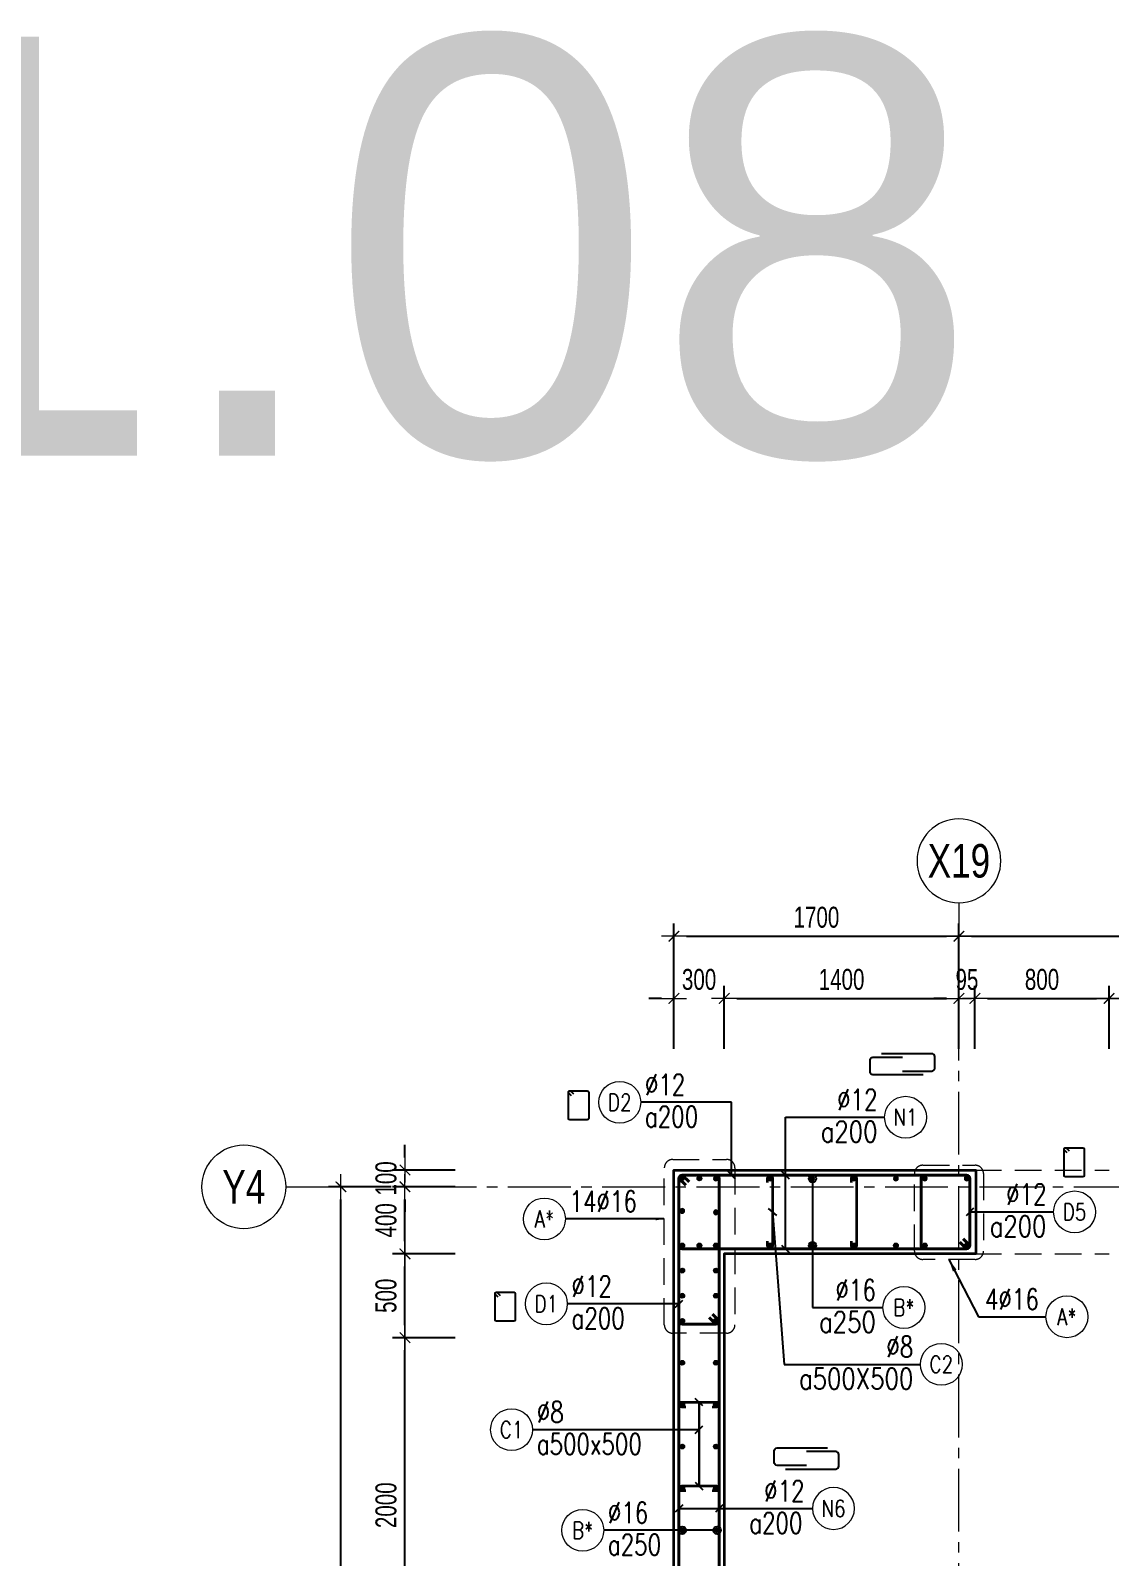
# Model space of a CAD drawing. Header units: millimetres. Extents: x 738475 to 1279438, y -34239 to 156422.
# Drawn here: x 1079982 to 1086418, y 108692 to 117798 of the extents above; entities that cross this region are included whole.
import ezdxf
from ezdxf.enums import TextEntityAlignment as Align

# ---------------------------------------------------------------- set-up
doc = ezdxf.new("R2010")
doc.units = ezdxf.units.MM
doc.header["$MEASUREMENT"] = 0
for name, pattern in [('HIDDEN2', [4.7625, 3.175, -1.5875]), ('HT_Dim Grid$0$CENTER2', [1.125, 0.75, -0.125, 0.125, -0.125]), ('HT_Grid$0$CENTER2', [1.125, 0.75, -0.125, 0.125, -0.125])]:
    doc.linetypes.add(name, pattern=pattern)
doc.layers.get('0').update_dxf_attribs({"lineweight": 20})
doc.layers.get('Defpoints').update_dxf_attribs({"color": 151, "lineweight": 9})
for name, color, linetype, lineweight in [('HT_Dim Grid$0$NDC_S_AXIS', 5, 'HT_Dim Grid$0$CENTER2', 13), ('HT_Dim Grid$0$NDC_S_SYMBOL', 1, 'Continuous', 15), ('HT_Dim Grid$0$NDC_S_TEXT SYMBOL', 7, 'Continuous', 20), ('HT_Grid$0$NDC_S_AXIS', 5, 'HT_Grid$0$CENTER2', 13), ('KC-LEADER', 153, 'Continuous', 18), ('KC-THEP', 6, 'Continuous', 40), ('NDC_S_BEAM', 3, 'HIDDEN2', 20), ('NDC_S_DIM', 1, 'Continuous', 15), ('NDC_S_ENG TEXT', 2, 'Continuous', 20), ('NDC_S_HIDDEN', 8, 'HIDDEN2', 13), ('NDC_S_LEADER', 1, 'Continuous', 15), ('NDC_S_REBAR', 4, 'Continuous', 35), ('NDC_S_STIRRUP', 4, 'Continuous', 40), ('NDC_S_VN TEXT', 7, 'Continuous', 20), ('NDC_S_WALL', 6, 'Continuous', 35)]:
    doc.layers.add(name, color=color, linetype=linetype, lineweight=lineweight)
doc.layers.add('Leader', color=6, linetype='Continuous')
doc.layers.add('Ligature', color=1, linetype='Continuous')
doc.styles.add('HT_Dim Grid$0$NDC_ANNO', font='', dxfattribs={"width": 0.8})
doc.styles.add('NDC_ARIAL', font='arial.ttf', dxfattribs={"width": 0.85})
doc.styles.add('NDC_DIM', font='', dxfattribs={"width": 0.75})
doc.styles.add('NDC_EN TXT', font='romans.shx', dxfattribs={"width": 0.8})
doc.styles.get("Standard").update_dxf_attribs({"font": 'arial.ttf'})
doc.styles.get('HT_Dim Grid$0$NDC_ANNO').set_extended_font_data('Dotum')
doc.styles.get('NDC_DIM').set_extended_font_data('Dotum')
doc.dimstyles.new('NDC_1-50', dxfattribs={"dimscale": 50, "dimtxt": 2.5, "dimasz": 1, "dimexe": 1.5, "dimexo": 0, "dimgap": 0.8, "dimtad": 1, "dimdec": 0, "dimdsep": 46, "dimtxsty": 'NDC_ARIAL', "dimblk": 'DIMMARK', "dimcen": 49999.938995, "dimdle": 1.5, "dimclrd": 1, "dimclre": 1, "dimclrt": 3, "dimadec": 0, "dimazin": 0, "dimtfac": 1, "dimtdec": 0, "dimtix": 1, "dimtmove": 2, "dimatfit": 3, "dimfxl": 1, "dimarcsym": 0})
doc.dimstyles.new('NDC_dim_30', dxfattribs={"dimscale": 30, "dimtxt": 2.5, "dimasz": 1.5, "dimexe": 1.5, "dimexo": 2.5, "dimgap": 1, "dimtad": 1, "dimdec": 0, "dimzin": 0, "dimdsep": 46, "dimtxsty": 'NDC_DIM', "dimblk": 'DIMMARK', "dimcen": 0.09, "dimdle": 1.2, "dimclrd": 1, "dimclre": 1, "dimclrt": 3, "dimadec": 0, "dimazin": 0, "dimtfac": 1, "dimtdec": 0, "dimtix": 1, "dimtofl": 0, "dimtmove": 0, "dimatfit": 3, "dimfxl": 6, "dimfxlon": 1, "dimtolj": 1, "dimtzin": 0, "dimarcsym": 0})
doc.dimstyles.new('NDC_dim_50', dxfattribs={"dimscale": 50, "dimtxt": 2.5, "dimasz": 1.5, "dimexe": 1.5, "dimexo": 2.5, "dimgap": 1, "dimtad": 1, "dimdec": 0, "dimzin": 0, "dimdsep": 46, "dimtxsty": 'NDC_DIM', "dimblk": 'DIMMARK', "dimcen": 0.09, "dimdle": 1.2, "dimclrd": 1, "dimclre": 1, "dimclrt": 3, "dimadec": 0, "dimazin": 0, "dimtfac": 1, "dimtdec": 0, "dimtix": 1, "dimtofl": 0, "dimtmove": 0, "dimatfit": 3, "dimfxl": 6, "dimfxlon": 1, "dimtolj": 1, "dimtzin": 0, "dimarcsym": 0})

# ---------------------------------------------------------------- blocks, each defined once
blk = doc.blocks.new('THEP')
at = {"layer": 'KC-LEADER', "color": 6}
blk.add_circle((0, 0), 14, dxfattribs=at)
at = {"layer": 'KC-THEP'}
for p, q in [((-14, 0), (14, 0)), ((9.9, 9.9), (-9.9, -9.9)), ((-9.9, 9.9), (9.9, -9.9)), ((0, 14), (0, -14))]:
    blk.add_line(p, q, dxfattribs=at)
blk = doc.blocks.new('DIMMARK')
at = {"layer": 'NDC_S_DIM', "color": 1}
blk.add_line((-1.5, 0), (1, 0), dxfattribs=at)
at = {"layer": 'NDC_S_DIM', "color": 2, "const_width": 0.1}
blk.add_lwpolyline([(-0.42, -0.42), (0.42, 0.42)], dxfattribs=at)
blk = doc.blocks.new('*U11')
blk.add_circle((-2.5, 0), 2.5)
at = {"layer": 'NDC_S_VN TEXT', "color": 3, "style": 'NDC_EN TXT', "width": 0.75}
for tag, p in [('DK1', (0.5, 0.85)), ('KC1', (0.5, -2.97))]:
    blk.add_attdef(tag, p, '', height=2.5, dxfattribs=at)
at = {"layer": 'NDC_S_VN TEXT', "color": 7, "style": 'NDC_EN TXT', "width": 0.8}
blk.add_attdef('SH2', text='', height=2, dxfattribs=at).set_placement((-2.5, 0), align=Align.MIDDLE)
blk = doc.blocks.new('*U13')
blk.add_circle((-2.5, 0), 2.5)
at = {"layer": 'NDC_S_VN TEXT', "color": 3, "style": 'NDC_EN TXT', "width": 0.75}
blk.add_attdef('DK1', (0.5, 0.85), '', height=2.5, dxfattribs=at)
at = {"layer": 'NDC_S_VN TEXT', "color": 7, "style": 'NDC_EN TXT', "width": 0.8}
blk.add_attdef('SH2', text='', height=2, dxfattribs=at).set_placement((-2.5, 0), align=Align.MIDDLE)
blk = doc.blocks.new('*U10')
blk.add_circle((2.5, 0), 2.5)
at = {"layer": 'NDC_S_VN TEXT', "color": 3, "style": 'NDC_EN TXT'}
for tag, width, p in [('DK2', 0.75, (-0.85, 0.85)), ('KC2', 0.8, (-0.85, -2.97))]:
    blk.add_attdef(tag, text='', height=2.5, dxfattribs=dict(at, width=width)).set_placement(p, align=Align.RIGHT)
at = {"layer": 'NDC_S_VN TEXT', "color": 7, "style": 'NDC_EN TXT', "width": 0.8}
blk.add_attdef('SH3', text='', height=2, dxfattribs=at).set_placement((2.5, 0), align=Align.MIDDLE)
blk = doc.blocks.new('*D1196')
at = {"layer": 'Defpoints', "color": 0, "transparency": 16777216}
for p in [(1082215.6, 109997.4), (1084176.9, 109997.4), (1084290.5, 107997.8)]:
    blk.add_point(p, dxfattribs=at)
at = {"layer": 'NDC_S_DIM', "color": 1, "lineweight": -2, "transparency": 16777216}
for p, q in [((1082515.6, 109997.4), (1082140.6, 109997.4)), ((1082215.6, 108072.8), (1082215.6, 109922.4)), ((1082515.6, 107997.8), (1082140.6, 107997.8))]:
    blk.add_line(p, q, dxfattribs=at)
at = {"layer": 'NDC_S_DIM', "color": 1, "lineweight": -2, "transparency": 16777216, "xscale": 75, "yscale": 75, "zscale": 75}
for p, rotation in [((1082215.6, 109997.4), 90), ((1082215.6, 107997.8), 270)]:
    blk.add_blockref('DIMMARK', p, dxfattribs=dict(at, rotation=rotation))
at = {"layer": 'NDC_S_DIM', "color": 3, "transparency": 16777216, "insert": (1082103, 108997.6), "char_height": 125, "attachment_point": 5, "rotation": 90, "style": 'NDC_DIM'}
blk.add_mtext('\\A1;2000', dxfattribs=at)
blk = doc.blocks.new('*D1197')
at = {"layer": 'Defpoints', "color": 0, "transparency": 16777216}
for p in [(1081833.7, 110897.8), (1083820, 110897.8), (1083820, 101897.8)]:
    blk.add_point(p, dxfattribs=at)
at = {"layer": 'NDC_S_DIM', "color": 1, "lineweight": -2, "transparency": 16777216}
for p, q in [((1082133.7, 110897.8), (1081758.7, 110897.8)), ((1081833.7, 101972.8), (1081833.7, 110822.8)), ((1082133.7, 101897.8), (1081758.7, 101897.8))]:
    blk.add_line(p, q, dxfattribs=at)
at = {"layer": 'NDC_S_DIM', "color": 1, "lineweight": -2, "transparency": 16777216, "xscale": 75, "yscale": 75, "zscale": 75}
for p, rotation in [((1081833.7, 110897.8), 90), ((1081833.7, 101897.8), 270)]:
    blk.add_blockref('DIMMARK', p, dxfattribs=dict(at, rotation=rotation))
at = {"layer": 'NDC_S_DIM', "color": 3, "transparency": 16777216, "insert": (1081721.1, 106397.8), "char_height": 125, "attachment_point": 5, "rotation": 90, "style": 'NDC_DIM'}
blk.add_mtext('\\A1;9000', dxfattribs=at)
blk = doc.blocks.new('*D1215')
at = {"layer": 'Defpoints', "color": 0, "transparency": 16777216}
for p in [(1084120, 112022.1), (1083820, 110997.8), (1084120, 110497.8)]:
    blk.add_point(p, dxfattribs=at)
at = {"layer": 'NDC_S_DIM', "color": 1, "lineweight": -2, "transparency": 16777216}
for p, q in [((1083745, 112022.1), (1083670, 112022.1)), ((1083820, 111722.1), (1083820, 112097.1)), ((1084120, 111722.1), (1084120, 112097.1)), ((1084195, 112022.1), (1084270, 112022.1))]:
    blk.add_line(p, q, dxfattribs=at)
at = {"layer": 'NDC_S_DIM', "color": 1, "lineweight": -2, "transparency": 16777216, "xscale": 75, "yscale": 75, "zscale": 75}
blk.add_blockref('DIMMARK', (1083820, 112022.1), dxfattribs=at)
at = {"layer": 'NDC_S_DIM', "color": 1, "lineweight": -2, "transparency": 16777216, "xscale": 75, "yscale": 75, "zscale": 75, "rotation": 180}
blk.add_blockref('DIMMARK', (1084120, 112022.1), dxfattribs=at)
at = {"layer": 'NDC_S_DIM', "color": 3, "transparency": 16777216, "insert": (1083970, 112134.7), "char_height": 125, "attachment_point": 5, "style": 'NDC_DIM'}
blk.add_mtext('\\A1;300', dxfattribs=at)
blk = doc.blocks.new('*D1220')
at = {"layer": 'Defpoints', "color": 0, "transparency": 16777216}
for p in [(1085520, 112393.1), (1085520, 111161.2), (1083820, 110924.1)]:
    blk.add_point(p, dxfattribs=at)
at = {"layer": 'NDC_S_DIM', "color": 1, "lineweight": -2, "transparency": 16777216}
for p, q in [((1083820, 112093.1), (1083820, 112468.1)), ((1085520, 112093.1), (1085520, 112468.1)), ((1083895, 112393.1), (1085445, 112393.1))]:
    blk.add_line(p, q, dxfattribs=at)
at = {"layer": 'NDC_S_DIM', "color": 1, "lineweight": -2, "transparency": 16777216, "xscale": 75, "yscale": 75, "zscale": 75, "rotation": 180}
blk.add_blockref('DIMMARK', (1083820, 112393.1), dxfattribs=at)
at = {"layer": 'NDC_S_DIM', "color": 1, "lineweight": -2, "transparency": 16777216, "xscale": 75, "yscale": 75, "zscale": 75}
blk.add_blockref('DIMMARK', (1085520, 112393.1), dxfattribs=at)
at = {"layer": 'NDC_S_DIM', "color": 3, "transparency": 16777216, "insert": (1084670, 112505.7), "char_height": 125, "attachment_point": 5, "style": 'NDC_DIM'}
blk.add_mtext('\\A1;1700', dxfattribs=at)
blk = doc.blocks.new('*D1221')
at = {"layer": 'Defpoints', "color": 0, "transparency": 16777216}
for p in [(1082215.6, 110497.8), (1084120, 110497.8), (1084176.9, 109997.4)]:
    blk.add_point(p, dxfattribs=at)
at = {"layer": 'NDC_S_DIM', "color": 1, "lineweight": -2, "transparency": 16777216}
for p, q in [((1082515.6, 110497.8), (1082140.6, 110497.8)), ((1082215.6, 110072.4), (1082215.6, 110422.8)), ((1082515.6, 109997.4), (1082140.6, 109997.4))]:
    blk.add_line(p, q, dxfattribs=at)
at = {"layer": 'NDC_S_DIM', "color": 1, "lineweight": -2, "transparency": 16777216, "xscale": 75, "yscale": 75, "zscale": 75}
for p, rotation in [((1082215.6, 110497.8), 90), ((1082215.6, 109997.4), 270)]:
    blk.add_blockref('DIMMARK', p, dxfattribs=dict(at, rotation=rotation))
at = {"layer": 'NDC_S_DIM', "color": 3, "transparency": 16777216, "insert": (1082103, 110247.6), "char_height": 125, "attachment_point": 5, "rotation": 90, "style": 'NDC_DIM'}
blk.add_mtext('\\A1;500', dxfattribs=at)
blk = doc.blocks.new('*D1222')
at = {"layer": 'Defpoints', "color": 0, "transparency": 16777216}
for p in [(1082215.6, 110897.8), (1083820, 110897.8), (1084120, 110497.8)]:
    blk.add_point(p, dxfattribs=at)
at = {"layer": 'NDC_S_DIM', "color": 1, "lineweight": -2, "transparency": 16777216}
for p, q in [((1082515.6, 110897.8), (1082140.6, 110897.8)), ((1082215.6, 110572.8), (1082215.6, 110822.8)), ((1082515.6, 110497.8), (1082140.6, 110497.8))]:
    blk.add_line(p, q, dxfattribs=at)
at = {"layer": 'NDC_S_DIM', "color": 1, "lineweight": -2, "transparency": 16777216, "xscale": 75, "yscale": 75, "zscale": 75}
for p, rotation in [((1082215.6, 110897.8), 90), ((1082215.6, 110497.8), 270)]:
    blk.add_blockref('DIMMARK', p, dxfattribs=dict(at, rotation=rotation))
at = {"layer": 'NDC_S_DIM', "color": 3, "transparency": 16777216, "insert": (1082103, 110697.8), "char_height": 125, "attachment_point": 5, "rotation": 90, "style": 'NDC_DIM'}
blk.add_mtext('\\A1;400', dxfattribs=at)
blk = doc.blocks.new('*D1223')
at = {"layer": 'Defpoints', "color": 0, "transparency": 16777216}
for p in [(1086415.7, 112022.1), (1085615.4, 110937.7), (1086415.7, 110814)]:
    blk.add_point(p, dxfattribs=at)
at = {"layer": 'NDC_S_DIM', "color": 1, "lineweight": -2, "transparency": 16777216}
for p, q in [((1085615.4, 111722.1), (1085615.4, 112097.1)), ((1085690.4, 112022.1), (1086340.7, 112022.1)), ((1086415.7, 111722.1), (1086415.7, 112097.1))]:
    blk.add_line(p, q, dxfattribs=at)
at = {"layer": 'NDC_S_DIM', "color": 1, "lineweight": -2, "transparency": 16777216, "xscale": 75, "yscale": 75, "zscale": 75, "rotation": 180}
blk.add_blockref('DIMMARK', (1085615.4, 112022.1), dxfattribs=at)
at = {"layer": 'NDC_S_DIM', "color": 1, "lineweight": -2, "transparency": 16777216, "xscale": 75, "yscale": 75, "zscale": 75}
blk.add_blockref('DIMMARK', (1086415.7, 112022.1), dxfattribs=at)
at = {"layer": 'NDC_S_DIM', "color": 3, "transparency": 16777216, "insert": (1086015.5, 112134.7), "char_height": 125, "attachment_point": 5, "style": 'NDC_DIM'}
blk.add_mtext('\\A1;800', dxfattribs=at)
blk = doc.blocks.new('*D1224')
at = {"layer": 'Defpoints', "color": 0, "transparency": 16777216}
for p in [(1086821, 112022.1), (1086415.7, 110814), (1086821, 110497.8)]:
    blk.add_point(p, dxfattribs=at)
at = {"layer": 'NDC_S_DIM', "color": 1, "lineweight": -2, "transparency": 16777216}
for p, q in [((1086415.7, 111722.1), (1086415.7, 112097.1)), ((1086490.7, 112022.1), (1086746, 112022.1)), ((1086821, 111722.1), (1086821, 112097.1))]:
    blk.add_line(p, q, dxfattribs=at)
at = {"layer": 'NDC_S_DIM', "color": 1, "lineweight": -2, "transparency": 16777216, "xscale": 75, "yscale": 75, "zscale": 75, "rotation": 180}
blk.add_blockref('DIMMARK', (1086415.7, 112022.1), dxfattribs=at)
at = {"layer": 'NDC_S_DIM', "color": 1, "lineweight": -2, "transparency": 16777216, "xscale": 75, "yscale": 75, "zscale": 75}
blk.add_blockref('DIMMARK', (1086821, 112022.1), dxfattribs=at)
at = {"layer": 'NDC_S_DIM', "color": 3, "transparency": 16777216, "insert": (1086618.4, 112134.7), "char_height": 125, "attachment_point": 5, "style": 'NDC_DIM'}
blk.add_mtext('\\A1;405', dxfattribs=at)
blk = doc.blocks.new('*U9')
blk.add_circle((2.5, 0), 2.5)
at = {"layer": 'NDC_S_VN TEXT', "color": 3, "style": 'NDC_EN TXT', "width": 0.75}
blk.add_attdef('DK2', text='', height=2.5, dxfattribs=at).set_placement((-0.85, 0.85), align=Align.RIGHT)
at = {"layer": 'NDC_S_VN TEXT', "color": 7, "style": 'NDC_EN TXT', "width": 0.8}
blk.add_attdef('SH3', text='', height=2, dxfattribs=at).set_placement((2.5, 0), align=Align.MIDDLE)
blk = doc.blocks.new('A$C72321851')
at = {"layer": 'Ligature'}
for points in [[(-60.9, -129.3), (-60.9, 170.9, -0.414214), (-43.3, 188.5), (25.8, 188.5, -0.414214), (43.4, 170.9), (43.4, -4.3)], [(-39.7, -4.3), (-39.7, -179.5, 0.414214), (-22.1, -197.1), (47, -197.1, 0.414214), (64.6, -179.5), (64.6, 120.7)]]:
    blk.add_lwpolyline(points, format="xyb", dxfattribs=at)
blk = doc.blocks.new('*U19')
at = {"layer": 'HT_Dim Grid$0$NDC_S_SYMBOL'}
blk.add_line((0, 5), (0, 9), dxfattribs=at)
blk.add_circle((0, 0), 5, dxfattribs=at)
at = {"layer": 'HT_Dim Grid$0$NDC_S_TEXT SYMBOL', "color": 7, "style": 'HT_Dim Grid$0$NDC_ANNO', "width": 0.8}
blk.add_attdef('GRID', text='', height=4, dxfattribs=at).set_placement((0, 0), align=Align.MIDDLE)
blk = doc.blocks.new('*D1228')
at = {"layer": 'Defpoints', "color": 0, "ltscale": 200, "transparency": 16777216}
for p in [(1090120, 112393.1), (1085520, 111161.2), (1090120, 110997.8)]:
    blk.add_point(p, dxfattribs=at)
at = {"layer": 'NDC_S_DIM', "color": 1, "lineweight": -2, "ltscale": 200, "transparency": 16777216}
for p, q in [((1085520, 112093.1), (1085520, 112468.1)), ((1090120, 112093.1), (1090120, 112468.1)), ((1085595, 112393.1), (1090045, 112393.1))]:
    blk.add_line(p, q, dxfattribs=at)
at = {"layer": 'NDC_S_DIM', "color": 1, "lineweight": -2, "ltscale": 200, "transparency": 16777216, "xscale": 75, "yscale": 75, "zscale": 75, "rotation": 180}
blk.add_blockref('DIMMARK', (1085520, 112393.1), dxfattribs=at)
at = {"layer": 'NDC_S_DIM', "color": 1, "lineweight": -2, "ltscale": 200, "transparency": 16777216, "xscale": 75, "yscale": 75, "zscale": 75}
blk.add_blockref('DIMMARK', (1090120, 112393.1), dxfattribs=at)
at = {"layer": 'NDC_S_DIM', "color": 3, "ltscale": 200, "transparency": 16777216, "insert": (1087820, 112505.7), "char_height": 125, "attachment_point": 5, "style": 'NDC_DIM'}
blk.add_mtext('\\A1;4600', dxfattribs=at)
blk = doc.blocks.new('*D1229')
at = {"layer": 'Defpoints', "color": 0, "ltscale": 200, "transparency": 16777216}
for p in [(1085520, 112022.1), (1085520, 111161.2), (1084120, 110497.8)]:
    blk.add_point(p, dxfattribs=at)
at = {"layer": 'NDC_S_DIM', "color": 1, "lineweight": -2, "ltscale": 200, "transparency": 16777216}
for p, q in [((1084120, 111722.1), (1084120, 112097.1)), ((1084195, 112022.1), (1085445, 112022.1)), ((1085520, 111722.1), (1085520, 112097.1))]:
    blk.add_line(p, q, dxfattribs=at)
at = {"layer": 'NDC_S_DIM', "color": 1, "lineweight": -2, "ltscale": 200, "transparency": 16777216, "xscale": 75, "yscale": 75, "zscale": 75, "rotation": 180}
blk.add_blockref('DIMMARK', (1084120, 112022.1), dxfattribs=at)
at = {"layer": 'NDC_S_DIM', "color": 1, "lineweight": -2, "ltscale": 200, "transparency": 16777216, "xscale": 75, "yscale": 75, "zscale": 75}
blk.add_blockref('DIMMARK', (1085520, 112022.1), dxfattribs=at)
at = {"layer": 'NDC_S_DIM', "color": 3, "ltscale": 200, "transparency": 16777216, "insert": (1084820, 112134.7), "char_height": 125, "attachment_point": 5, "style": 'NDC_DIM'}
blk.add_mtext('\\A1;1400', dxfattribs=at)
blk = doc.blocks.new('*D1230')
at = {"layer": 'Defpoints', "color": 0, "ltscale": 200, "transparency": 16777216}
for p in [(1085615.4, 112022.1), (1085520, 111161.2), (1085615.4, 110997.8)]:
    blk.add_point(p, dxfattribs=at)
at = {"layer": 'NDC_S_DIM', "color": 1, "lineweight": -2, "ltscale": 200, "transparency": 16777216}
for p, q in [((1085445, 112022.1), (1085370, 112022.1)), ((1085520, 111722.1), (1085520, 112097.1)), ((1085615.4, 111722.1), (1085615.4, 112097.1)), ((1085690.4, 112022.1), (1085765.4, 112022.1))]:
    blk.add_line(p, q, dxfattribs=at)
at = {"layer": 'NDC_S_DIM', "color": 1, "lineweight": -2, "ltscale": 200, "transparency": 16777216, "xscale": 75, "yscale": 75, "zscale": 75}
blk.add_blockref('DIMMARK', (1085520, 112022.1), dxfattribs=at)
at = {"layer": 'NDC_S_DIM', "color": 1, "lineweight": -2, "ltscale": 200, "transparency": 16777216, "xscale": 75, "yscale": 75, "zscale": 75, "rotation": 180}
blk.add_blockref('DIMMARK', (1085615.4, 112022.1), dxfattribs=at)
at = {"layer": 'NDC_S_DIM', "color": 3, "ltscale": 200, "transparency": 16777216, "insert": (1085567.7, 112134.7), "char_height": 125, "attachment_point": 5, "style": 'NDC_DIM'}
blk.add_mtext('\\A1;95', dxfattribs=at)
blk = doc.blocks.new('*U20')
at = {"layer": 'HT_Dim Grid$0$NDC_S_SYMBOL'}
blk.add_line((5, 0), (9, 0), dxfattribs=at)
blk.add_circle((0, 0), 5, dxfattribs=at)
at = {"layer": 'HT_Dim Grid$0$NDC_S_TEXT SYMBOL', "color": 7, "style": 'HT_Dim Grid$0$NDC_ANNO', "width": 0.8}
blk.add_attdef('GRID', text='', height=4, rotation=270, dxfattribs=at).set_placement((0, 0), align=Align.MIDDLE)
blk = doc.blocks.new('*D1232')
at = {"layer": 'Defpoints', "color": 0, "ltscale": 200, "transparency": 16777216}
for p in [(1082215.6, 110997.8), (1083820, 110997.8), (1083820, 110897.8)]:
    blk.add_point(p, dxfattribs=at)
at = {"layer": 'NDC_S_DIM', "color": 1, "lineweight": -2, "ltscale": 200, "transparency": 16777216}
for p, q in [((1082215.6, 111072.8), (1082215.6, 111147.8)), ((1082515.6, 110997.8), (1082140.6, 110997.8)), ((1082515.6, 110897.8), (1082140.6, 110897.8)), ((1082215.6, 110822.8), (1082215.6, 110747.8))]:
    blk.add_line(p, q, dxfattribs=at)
at = {"layer": 'NDC_S_DIM', "color": 1, "lineweight": -2, "ltscale": 200, "transparency": 16777216, "xscale": 75, "yscale": 75, "zscale": 75}
for p, rotation in [((1082215.6, 110997.8), 270), ((1082215.6, 110897.8), 90)]:
    blk.add_blockref('DIMMARK', p, dxfattribs=dict(at, rotation=rotation))
at = {"layer": 'NDC_S_DIM', "color": 3, "ltscale": 200, "transparency": 16777216, "insert": (1082103, 110947.8), "char_height": 125, "attachment_point": 5, "rotation": 90, "style": 'NDC_DIM'}
blk.add_mtext('\\A1;100', dxfattribs=at)
blk = doc.blocks.new('*U12')
blk.add_circle((-2.5, 0), 2.5)
at = {"layer": 'NDC_S_VN TEXT', "color": 3, "style": 'NDC_EN TXT', "width": 0.75}
for tag, p in [('DK1', (0.5, 0.85)), ('KC1', (0.5, -2.97))]:
    blk.add_attdef(tag, p, '', height=2.5, dxfattribs=at)
at = {"layer": 'NDC_S_VN TEXT', "color": 7, "style": 'NDC_EN TXT', "width": 0.8}
blk.add_attdef('SH2', text='', height=2, dxfattribs=at).set_placement((-2.5, 0), align=Align.MIDDLE)

msp = doc.modelspace()

# ---------------------------------------------------------------- linework, layer by layer
at = {"layer": 'HT_Grid$0$NDC_S_AXIS', "ltscale": 500}
for p, q in [((1085520.048, 100402.507), (1085520.048, 112393.106)), ((1081704.504, 110897.806), (1091886.003, 110897.806))]:
    msp.add_line(p, q, dxfattribs=at)
at = {"layer": 'Ligature'}
for points in [[(1083208.999, 111440.966), (1083193.033, 111456.932, -0.66817864), (1083198.807, 111470.87), (1083303.435, 111470.87, -0.41421356), (1083311.6, 111462.705), (1083311.6, 111305.598, -0.41421356), (1083303.435, 111297.433), (1083198.806, 111297.433, -0.41421356), (1083190.642, 111305.598), (1083190.642, 111462.705, -0.66817864), (1083204.58, 111468.479), (1083220.546, 111452.513)], [(1086165.171, 111100.492), (1086149.205, 111116.458, -0.66817864), (1086154.978, 111130.396), (1086259.607, 111130.396, -0.41421356), (1086267.772, 111122.231), (1086267.772, 110965.124, -0.41421356), (1086259.607, 110956.959), (1086154.978, 110956.959, -0.41421356), (1086146.813, 110965.124), (1086146.813, 111122.231, -0.66817864), (1086160.751, 111128.005), (1086176.717, 111112.039)], [(1082771.187, 110238.554), (1082755.221, 110254.52, -0.66817864), (1082760.994, 110268.458), (1082865.623, 110268.458, -0.41421356), (1082873.788, 110260.293), (1082873.788, 110103.185, -0.41421356), (1082865.623, 110095.021), (1082760.994, 110095.021, -0.41421356), (1082752.83, 110103.185), (1082752.83, 110260.293, -0.66817864), (1082766.768, 110266.066), (1082782.734, 110250.1)]]:
    msp.add_lwpolyline(points, format="xyb", dxfattribs=at)
at = {"layer": 'NDC_S_BEAM', "ltscale": 50}
for p, q in [((1085615.367, 110997.806), (1086415.708, 110997.806)), ((1085615.367, 110497.806), (1086415.708, 110497.806))]:
    msp.add_line(p, q, dxfattribs=at)
at = {"layer": 'NDC_S_HIDDEN', "ltscale": 50}
for points in [[(1083812.646, 111060.894), (1084133.998, 111060.894, -0.41421356), (1084183.998, 111010.894), (1084183.998, 110074.418, -0.41421356), (1084133.998, 110024.418), (1083812.646, 110024.418, -0.41421356), (1083762.646, 110074.418), (1083762.646, 111010.894, -0.41421356)], [(1085304.108, 111026.373), (1085616.797, 111026.373, -0.41421356), (1085666.797, 110976.373), (1085666.797, 110514.632, -0.41421356), (1085616.797, 110464.632), (1085304.108, 110464.632, -0.41421356), (1085254.108, 110514.632), (1085254.108, 110976.373, -0.41421356)]]:
    msp.add_lwpolyline(points, format="xyb", close=True, dxfattribs=at)
at = {"layer": 'NDC_S_REBAR'}
for points in [[(1084378.879, 110922.806), (1084378.879, 110947.806, -1), (1084408.879, 110947.806), (1084408.879, 110547.806, -1), (1084378.879, 110547.806), (1084378.879, 110572.806)], [(1084878.879, 110922.806), (1084878.879, 110947.806, -1), (1084908.879, 110947.806), (1084908.879, 110547.806, -1), (1084878.879, 110547.806), (1084878.879, 110572.806)], [(1083891.586, 109582.806), (1083866.586, 109582.806, -1), (1083866.586, 109612.806), (1084073.61, 109612.806, -1), (1084073.61, 109582.806), (1084048.61, 109582.806)], [(1083891.586, 109082.806), (1083866.586, 109082.806, -1), (1083866.586, 109112.806), (1084073.61, 109112.806, -1), (1084073.61, 109082.806), (1084048.61, 109082.806)]]:
    msp.add_lwpolyline(points, format="xyb", dxfattribs=at)
at = {"layer": 'NDC_S_STIRRUP'}
for points in [[(1083910.048, 110927.806), (1083870.048, 110967.806, 0.41421356), (1083850.048, 110947.806), (1083850.048, 110547.806, 0.41421356), (1083870.048, 110527.806), (1085565.367, 110527.806, 0.41421356), (1085585.367, 110547.806), (1085585.367, 110947.806, 0.41421356), (1085565.367, 110967.806), (1083870.048, 110967.806, 0.41421356), (1083850.048, 110947.806), (1083890.048, 110907.806)], [(1084050.048, 107137.806), (1084090.048, 107097.806, -0.41421356), (1084070.048, 107077.806), (1083870.048, 107077.806, -0.41421356), (1083850.048, 107097.806), (1083850.048, 110947.806, -0.41421356), (1083870.048, 110967.806), (1084070.048, 110967.806, -0.41421356), (1084090.048, 110947.806), (1084090.048, 107097.806, -0.41421356), (1084070.048, 107077.806), (1084030.048, 107117.806)], [(1084050.159, 110137.806), (1084090.159, 110097.806, -0.41421356), (1084070.159, 110077.806), (1083870.159, 110077.806, -0.41421356), (1083850.159, 110097.806), (1083850.048, 110947.806, -0.41421356), (1083870.048, 110967.806), (1084070.048, 110967.806, -0.41421356), (1084090.048, 110947.806), (1084090.159, 110097.806, -0.41421356), (1084070.159, 110077.806), (1084030.159, 110117.806)], [(1085525.367, 110567.806), (1085565.367, 110527.806, 0.41421356), (1085585.367, 110547.806), (1085585.367, 110947.806, 0.41421356), (1085565.367, 110967.806), (1085313.844, 110967.806, 0.41421356), (1085293.844, 110947.806), (1085293.844, 110547.806, 0.41421356), (1085313.844, 110527.806), (1085565.367, 110527.806, 0.41421356), (1085585.367, 110547.806), (1085545.367, 110587.806)]]:
    msp.add_lwpolyline(points, format="xyb", dxfattribs=at)
at = {"layer": 'NDC_S_WALL'}
msp.add_lwpolyline([(1083820.048, 107047.806), (1083820.048, 110997.806), (1085620.048, 110997.806), (1085620.048, 110497.806), (1084120.048, 110497.806), (1084120.048, 107997.806)], dxfattribs=at)

# ---------------------------------------------------------------- block references
at = {"layer": 'HT_Dim Grid$0$NDC_S_AXIS'}
ref = msp.add_blockref('*U19', (1085520.048, 112843.106), dxfattribs=dict(at, xscale=-50, yscale=50, zscale=50, rotation=180))
ref.add_attrib('GRID', 'X19', dxfattribs={"layer": 'HT_Dim Grid$0$NDC_S_TEXT SYMBOL', "color": 7, "height": 200, "style": 'HT_Dim Grid$0$NDC_ANNO', "width": 0.8}).set_placement((1085520.048, 112843.106), align=Align.MIDDLE)
ref = msp.add_blockref('*U20', (1081254.504, 110897.806), dxfattribs=dict(at, xscale=50, yscale=50, zscale=150))
ref.add_attrib('GRID', 'Y4', dxfattribs={"layer": 'HT_Dim Grid$0$NDC_S_TEXT SYMBOL', "color": 7, "height": 200, "style": 'HT_Dim Grid$0$NDC_ANNO', "width": 0.8}).set_placement((1081254.504, 110897.806), align=Align.MIDDLE)
at = {"layer": 'KC-THEP'}
for p, rotation in [((1083866.536, 110947.806), 189.6685644363809), ((1083971.786, 110947.806), 189.6685644363809), ((1083870.048, 110547.806), 189.6685644363809), ((1083971.786, 110547.806), 189.6685644363809), ((1084070.048, 110547.806), 189.6685644363809), ((1084393.879, 110547.806), 9.668564436380946), ((1084643.879, 110547.806), 9.668564436380946), ((1084893.879, 110547.806), 9.668564436380946), ((1085143.879, 110547.806), 9.668564436380946), ((1085316.588, 110547.806), 9.668564436380946), ((1085566.588, 110547.806), 9.668564436380946), ((1083870.048, 110397.806), 189.6685644363809), ((1084070.048, 110397.806), 189.6685644363809), ((1083870.048, 110247.806), 189.6685644363809), ((1084070.048, 110247.806), 189.6685644363809), ((1083870.048, 110097.806), 189.6685644363807), ((1084070.048, 110097.806), 189.6685644363807), ((1083870.048, 109847.806), 189.6685644363807), ((1084070.048, 109847.806), 189.6685644363807), ((1083870.048, 109597.806), 189.6685644363807), ((1084070.048, 109597.806), 189.6685644363807), ((1083870.048, 109347.806), 189.6685644363807), ((1084070.048, 109347.806), 189.6685644363807), ((1083870.048, 109097.806), 189.6685644363807), ((1084070.048, 109097.806), 189.6685644363807), ((1083870.048, 108847.806), 189.6685644363807), ((1084070.048, 108847.806), 189.6685644363807)]:
    msp.add_blockref('THEP', p, dxfattribs=dict(at, rotation=rotation))
at = {"layer": 'KC-THEP', "xscale": -1}
for p, rotation in [((1084070.048, 110947.806), 350.3314355636191), ((1084393.879, 110947.806), 170.331435563619), ((1084643.879, 110947.806), 170.331435563619), ((1084893.879, 110947.806), 170.331435563619), ((1085143.879, 110947.806), 170.331435563619), ((1085316.588, 110947.806), 170.331435563619), ((1085566.588, 110947.806), 170.331435563619), ((1083870.048, 110753.987), 350.3314355636191), ((1084070.048, 110745.463), 350.3314355636191)]:
    msp.add_blockref('THEP', p, dxfattribs=dict(at, rotation=rotation))
at = {"layer": 'Leader', "rotation": 89.99999999999997}
msp.add_blockref('A$C72321851', (1085178.214, 111627.542), dxfattribs=at)
at = {"layer": 'Leader', "xscale": -1, "rotation": 270.0000000000001}
msp.add_blockref('A$C72321851', (1084614.892, 109274.597), dxfattribs=at)
at = {"layer": 'NDC_S_VN TEXT', "xscale": 50, "yscale": 50, "zscale": 50}
for name, p, values in [('*U11', (1083621.923, 111401.967), {'SH2': 'D2', 'DK1': '%%C12', 'KC1': 'a200'}), ('*U10', (1085076.793, 111312.716), {'SH3': 'N1', 'DK2': '%%C12', 'KC2': 'a200'}), ('*U10', (1086084.702, 110747.806), {'SH3': 'D5', 'DK2': '%%C12', 'KC2': 'a200'}), ('*U13', (1083172.308, 110705.918), {'SH2': 'A*', 'DK1': '14%%C16'}), ('*U11', (1083184.111, 110199.555), {'SH2': 'D1', 'DK1': '%%C12', 'KC1': 'a200'}), ('*U10', (1085067.021, 110177.432), {'SH3': 'B*', 'DK2': '%%C16', 'KC2': 'a250'}), ('*U9', (1086038.945, 110122.164), {'SH3': 'A*', 'DK2': '4%%C16'}), ('*U10', (1085289.998, 109838.368), {'SH3': 'C2', 'DK2': '%%c8', 'KC2': 'a500X500'}), ('*U12', (1082976.785, 109448.445), {'SH2': 'C1', 'DK1': '%%c8', 'KC1': 'a500x500'}), ('*U11', (1083401.101, 108847.806), {'SH2': 'B*', 'DK1': '%%C16', 'KC1': 'a250'})]:
    msp.add_blockref(name, p, dxfattribs=at).add_auto_attribs(values)
at = {"layer": 'NDC_S_VN TEXT'}
ref = msp.add_blockref('*U11', (1084646.882, 108978.262), dxfattribs=dict(at, xscale=-50, yscale=50, zscale=50))
ref.add_attrib('SH2', 'N6', dxfattribs={"color": 7, "height": 100, "style": 'NDC_EN TXT', "width": 0.8}).set_placement((1084771.882, 108978.262), align=Align.MIDDLE)
ref.add_attrib('DK1', '%%C12', (1084358.49, 109020.538), dxfattribs={"color": 3, "height": 125, "style": 'NDC_EN TXT', "width": 0.75})
ref.add_attrib('KC1', 'a200', (1084269.204, 108829.635), dxfattribs={"color": 3, "height": 125, "style": 'NDC_EN TXT', "width": 0.75})

# ---------------------------------------------------------------- texts
at = {"layer": 'NDC_S_ENG TEXT'}
msp.add_text('PD-S-81.08', height=2500, dxfattribs=at).set_placement((1067398.317, 115260.75))

# ---------------------------------------------------------------- dimensions: what is measured, and where the dimension line sits
at = {"layer": 'NDC_S_DIM'}
for base, p1, p2, picture, middle in [((1085520.048, 112393.106), (1083820.048, 110924.06), (1085520.048, 111161.198), '*D1220', (1084670.048, 112505.691)), ((1084120.048, 112022.08), (1083820.048, 110997.806), (1084120.048, 110497.806), '*D1215', (1083970.048, 112134.664))]:
    dim = msp.add_linear_dim(base=base, p1=p1, p2=p2, dimstyle='NDC_dim_50', dxfattribs=at)
    dim.commit()
    dim.dimension.update_dxf_attribs({"geometry": picture, "text_midpoint": middle})
at = {"layer": 'NDC_S_DIM', "ltscale": 200}
for base, p1, p2, picture, middle in [((1090120.048, 112393.106), (1085520.048, 111161.198), (1090120.048, 110997.806), '*D1228', (1087820.048, 112505.691)), ((1085520.048, 112022.08), (1084120.048, 110497.806), (1085520.048, 111161.198), '*D1229', (1084820.048, 112134.664)), ((1085615.367, 112022.08), (1085520.048, 111161.198), (1085615.367, 110997.806), '*D1230', (1085567.708, 112134.664))]:
    dim = msp.add_linear_dim(base=base, p1=p1, p2=p2, dimstyle='NDC_dim_50', override={"dimtmove": 1}, dxfattribs=at)
    dim.commit()
    dim.dimension.update_dxf_attribs({"geometry": picture, "text_midpoint": middle})
at = {"layer": 'NDC_S_DIM'}
for base, p1, p2, picture, middle in [((1086415.708, 112022.08), (1085615.367, 110937.746), (1086415.708, 110814.029), '*D1223', (1086015.538, 112134.664)), ((1086821.048, 112022.08), (1086415.708, 110814.029), (1086821.048, 110497.806), '*D1224', (1086618.378, 112134.664))]:
    dim = msp.add_linear_dim(base=base, p1=p1, p2=p2, dimstyle='NDC_dim_50', override={"dimtmove": 1}, dxfattribs=at)
    dim.commit()
    dim.dimension.update_dxf_attribs({"geometry": picture, "text_midpoint": middle})
at = {"layer": 'NDC_S_DIM', "ltscale": 200}
dim = msp.add_linear_dim(base=(1082215.634, 110997.806), p1=(1083820.048, 110897.806), p2=(1083820.048, 110997.806), angle=90, dimstyle='NDC_dim_50', override={"dimtmove": 1}, dxfattribs=at)
dim.commit()
dim.dimension.update_dxf_attribs({"geometry": '*D1232', "text_midpoint": (1082103.049, 110947.806)})
at = {"layer": 'NDC_S_DIM'}
dim = msp.add_linear_dim(base=(1081833.731, 110897.806), p1=(1083820.048, 101897.806), p2=(1083820.048, 110897.806), angle=90, dimstyle='NDC_dim_50', dxfattribs=at)
dim.commit()
dim.dimension.update_dxf_attribs({"geometry": '*D1197', "text_midpoint": (1081721.146, 106397.806)})
for base, p1, p2, picture, middle in [((1082215.634, 110897.806), (1084120.048, 110497.806), (1083820.048, 110897.806), '*D1222', (1082103.049, 110697.806)), ((1082215.634, 110497.806), (1084176.9, 109997.418), (1084120.048, 110497.806), '*D1221', (1082103.049, 110247.612)), ((1082215.634, 109997.418), (1084290.496, 107997.806), (1084176.9, 109997.418), '*D1196', (1082103.049, 108997.612))]:
    dim = msp.add_linear_dim(base=base, p1=p1, p2=p2, angle=90, dimstyle='NDC_dim_50', override={"dimtmove": 1}, dxfattribs=at)
    dim.commit()
    dim.dimension.update_dxf_attribs({"geometry": picture, "text_midpoint": middle})

# ---------------------------------------------------------------- leaders
at = {"layer": 'NDC_S_LEADER'}
for points, dimstyle, override in [([(1084163.515, 110967.806), (1084163.515, 111401.967), (1083621.923, 111401.967)], 'NDC_dim_30', {"dimgap": 1, "dimtad": 0, "dimldrblk": 'Oblique'}), ([(1084485.046, 110527.806), (1084485.046, 111312.535), (1085076.793, 111312.535)], 'NDC_dim_30', {"dimtad": 0, "dimldrblk": 'Oblique'}), ([(1084485.046, 110967.806), (1084485.046, 111312.535), (1085076.793, 111312.535)], 'NDC_dim_30', {"dimtad": 0, "dimldrblk": 'Oblique'}), ([(1084646.41, 110947.144), (1084646.41, 110177.25), (1085067.021, 110177.25)], 'NDC_dim_30', {"dimgap": 1, "dimtad": 0, "dimldrblk": 'Origin'}), ([(1084408.879, 110747.806), (1084477.101, 109838.367), (1085289.998, 109838.367)], 'NDC_dim_30', {"dimtad": 0, "dimldrblk": 'Oblique'}), ([(1085585.367, 110747.806), (1086084.702, 110747.806)], 'NDC_dim_30', {"dimtad": 0, "dimldrblk": 'Oblique'}), ([(1084646.41, 110547.144), (1084646.41, 110177.25), (1085067.021, 110177.25)], 'NDC_dim_30', {"dimgap": 1, "dimtad": 0, "dimldrblk": 'Origin'}), ([(1085460.453, 110464.632), (1085637.174, 110121.983), (1086038.945, 110121.983)], 'NDC_dim_50', {"dimgap": 1, "dimtad": 0}), ([(1083850.048, 110199.555), (1083182.036, 110199.555)], 'NDC_dim_30', {"dimtad": 0, "dimldrblk": 'Oblique'}), ([(1083970.098, 109612.806), (1083970.098, 109112.806)], 'NDC_dim_30', {"dimtad": 0, "dimldrblk": 'Oblique'}), ([(1083970.098, 109112.806), (1083970.098, 109612.806)], 'NDC_dim_30', {"dimtad": 0, "dimldrblk": 'Oblique'}), ([(1083970.098, 109448.444), (1082976.785, 109448.444)], 'NDC_dim_30', {"dimtad": 0, "dimldrblk": 'Oblique'}), ([(1083850.048, 108978.081), (1084646.883, 108978.081)], 'NDC_dim_30', {"dimtad": 0, "dimldrblk": 'Oblique'}), ([(1084090.048, 108978.081), (1084646.883, 108978.081)], 'NDC_dim_30', {"dimtad": 0, "dimldrblk": 'Oblique'}), ([(1084077.072, 108847.806), (1083401.101, 108847.806)], 'NDC_dim_30', {"dimtad": 0, "dimldrblk": 'Origin'}), ([(1083870.048, 108847.806), (1083401.101, 108847.806)], 'NDC_dim_30', {"dimtad": 0, "dimldrblk": 'Origin'})]:
    msp.add_leader(points, dimstyle=dimstyle, override=override, dxfattribs=at)
msp.add_leader([(1083760.436, 110705.918), (1083172.308, 110705.918)], dimstyle='NDC_1-50', dxfattribs=at)

doc.saveas('drawing.dxf')
